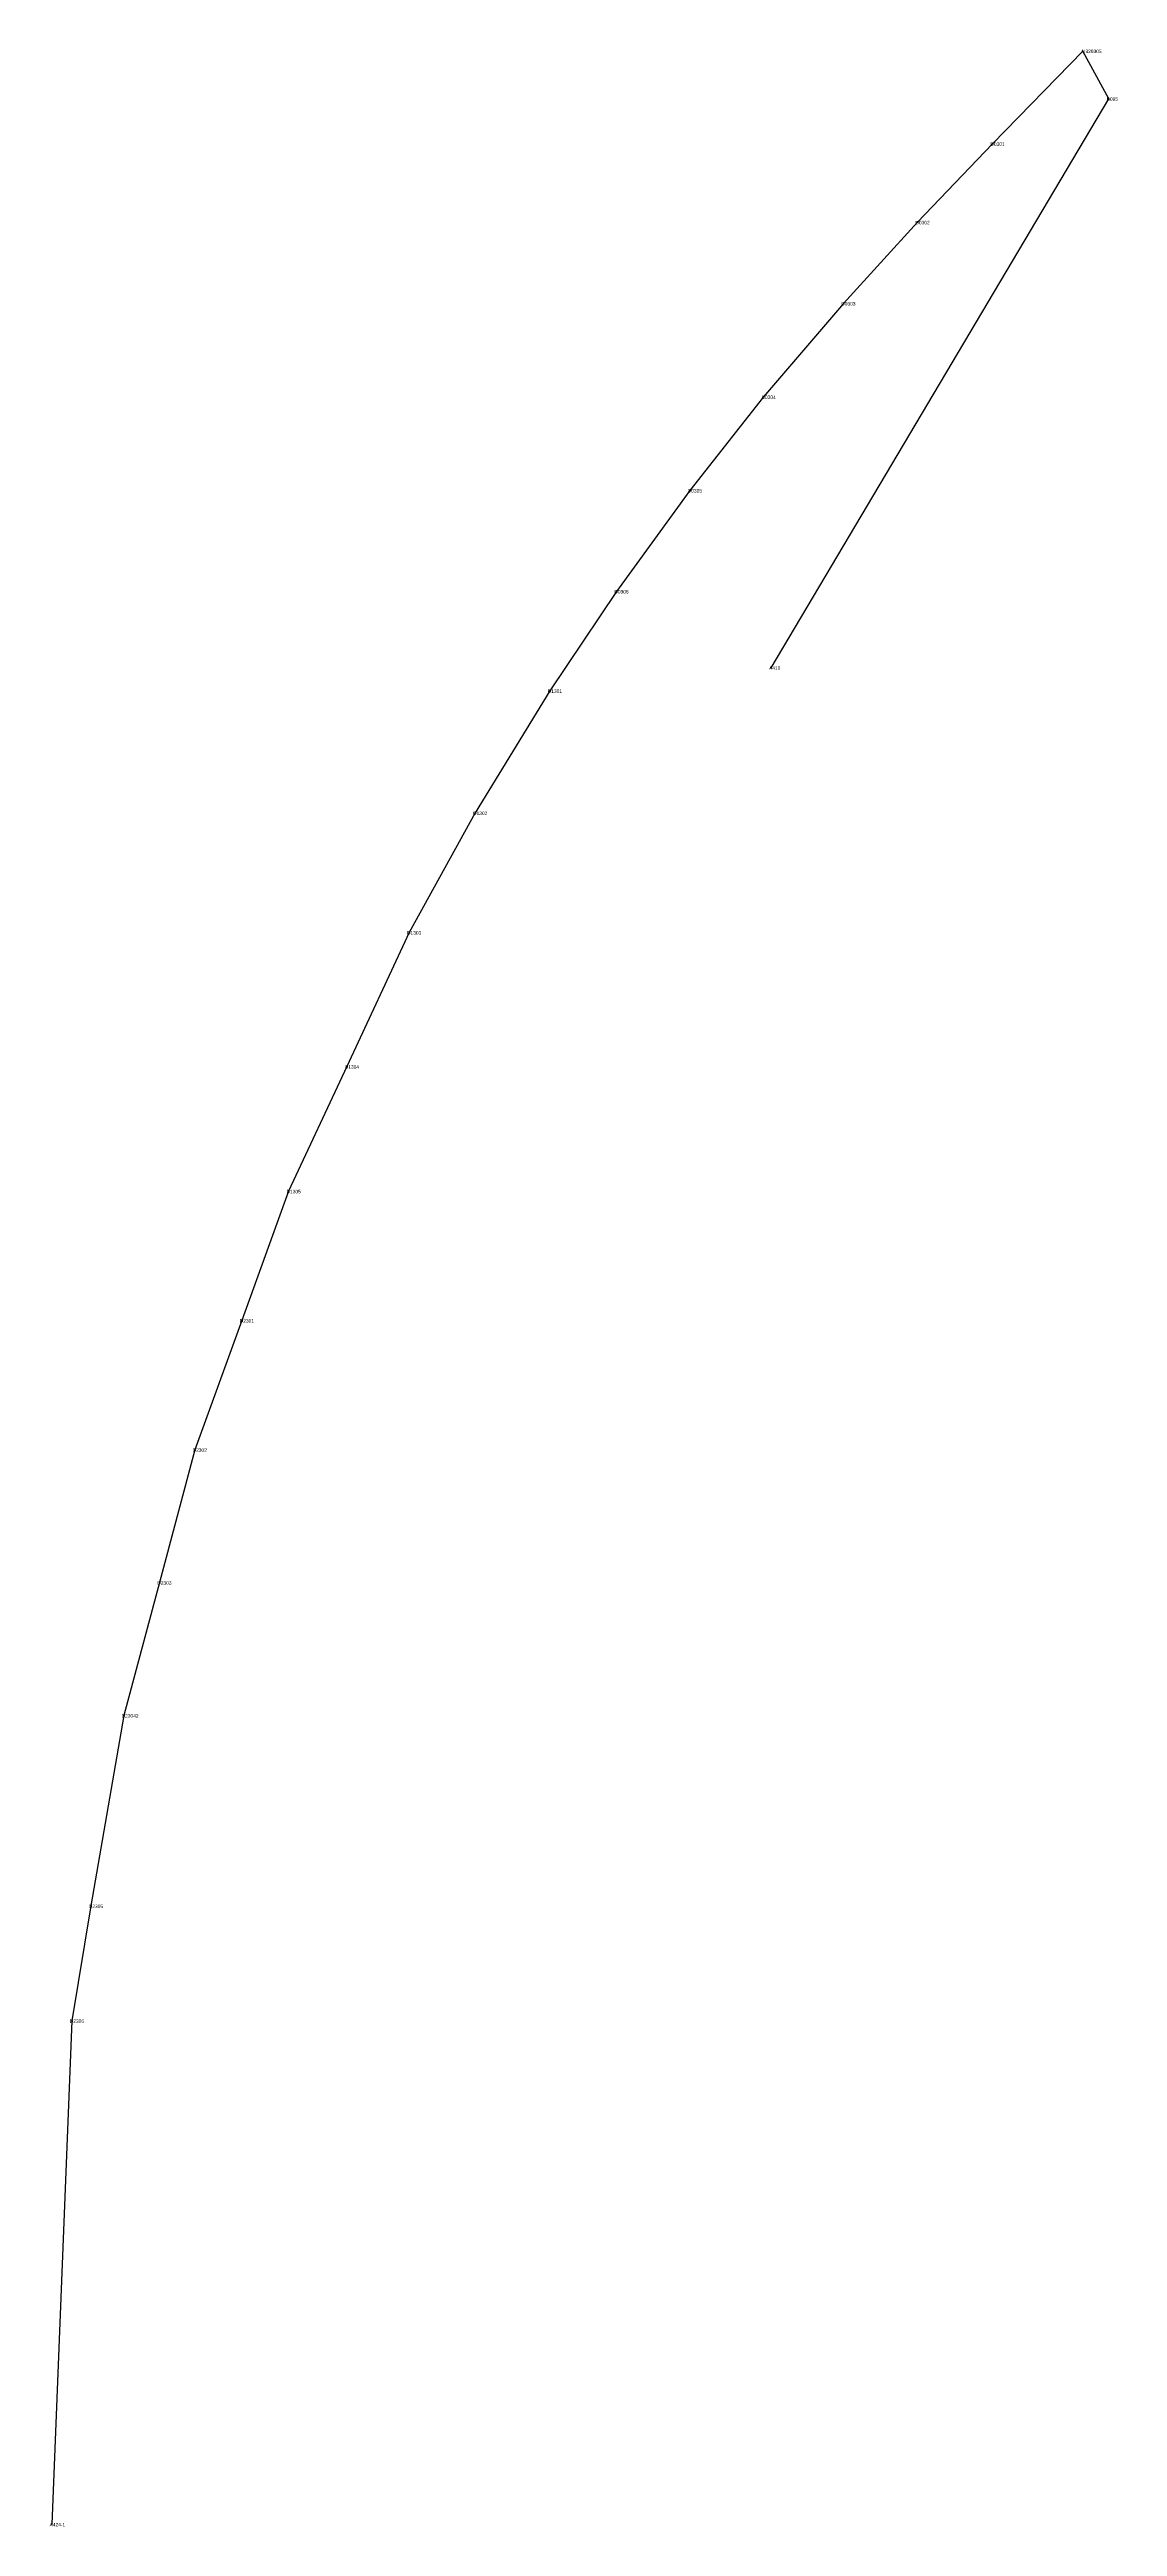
# Model space of a CAD drawing. Header units: metres. Extents: x 480620 to 482144, y 3415375 to 3418911.
import ezdxf

# ---------------------------------------------------------------- set-up
doc = ezdxf.new("R2010")
doc.units = ezdxf.units.M
for name, color, linetype in [('qita', 90, 'CONTINUOUS'), ('shiti', 10, 'CONTINUOUS'), ('zhuji', 50, 'CONTINUOUS')]:
    doc.layers.add(name, color=color, linetype=linetype)

msp = doc.modelspace()

# ---------------------------------------------------------------- linework, layer by layer
at = {"layer": 'qita'}
for p, q in [((481650.1, 3418028.7), (482131.8, 3418841.2)), ((480652.3, 3416096.7), (480623.5, 3415377.7))]:
    msp.add_line(p, q, dxfattribs=at)
at = {"layer": 'shiti'}
msp.add_lwpolyline([(481650.1, 3418028.7), (482131.8, 3418841.2), (482095, 3418909.3), (481965.9, 3418776.8), (481858.9, 3418664.8), (481753.1, 3418548.9), (481639.3, 3418415.4), (481534.1, 3418281.8), (481429.3, 3418137.7), (481334.3, 3417995.8), (481227.7, 3417821.3), (481133.5, 3417650.6), (481044.7, 3417459.2), (480961.6, 3417281.2), (480894.8, 3417096.6), (480827.6, 3416912.1), (480777.2, 3416722.4), (480726.3, 3416532.6), (480679.5, 3416260.6), (480652.3, 3416096.7), (480623.5, 3415377.7)], dxfattribs=at)
for p in [(482095, 3418909.3), (482131.8, 3418841.2), (481965.9, 3418776.8), (481858.9, 3418664.8), (481753.1, 3418548.9), (481639.3, 3418415.4), (481534.1, 3418281.8), (481429.3, 3418137.7), (481650.1, 3418028.7), (481334.3, 3417995.8), (481227.7, 3417821.3), (481133.5, 3417650.6), (481044.7, 3417459.2), (480961.6, 3417281.2), (480894.8, 3417096.6), (480827.6, 3416912.1), (480777.2, 3416722.4), (480726.3, 3416532.6), (480679.5, 3416260.6), (480652.3, 3416096.7), (480623.5, 3415377.7)]:
    msp.add_point(p, dxfattribs=at)

# ---------------------------------------------------------------- texts
at = {"layer": 'zhuji'}
for s, p in [('AI329305', (482092, 3418906.3)), ('B095', (482128.8, 3418838.2)), ('D0301', (481962.9, 3418773.8)), ('D0302', (481855.9, 3418661.8)), ('D0303', (481750.1, 3418545.9)), ('D0304', (481636.3, 3418412.4)), ('D0305', (481531.1, 3418278.8)), ('D0306', (481426.3, 3418134.7)), ('A410', (481647.1, 3418025.7)), ('D1301', (481331.3, 3417992.8)), ('D1302', (481224.7, 3417818.3)), ('D1303', (481130.5, 3417647.6)), ('D1304', (481041.7, 3417456.2)), ('D1305', (480958.6, 3417278.2)), ('D2301', (480891.8, 3417093.6)), ('D2302', (480824.6, 3416909.1)), ('D2303', (480774.2, 3416719.4)), ('D23042', (480723.3, 3416529.6)), ('D2305', (480676.5, 3416257.6)), ('D2306', (480649.3, 3416093.7)), ('A424-1', (480620.5, 3415374.7))]:
    msp.add_text(s, height=5, dxfattribs=at).set_placement(p)

doc.saveas('drawing.dxf')
